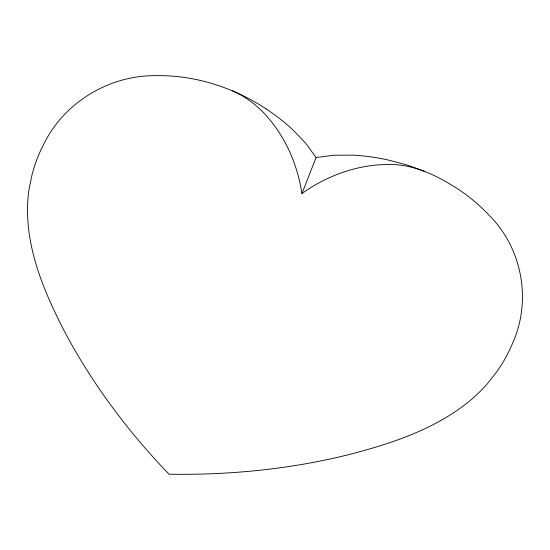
<?xml version="1.0" encoding="UTF-8"?>
<svg xmlns="http://www.w3.org/2000/svg" width="550" height="550" viewBox="0 0 550 550"><rect width="100%" height="100%" fill="white"/><g stroke="black" fill="none" stroke-linecap="round" stroke-linejoin="round"><path stroke-width="0.82" d="M266.145 108.921C245.513 95.239 222.399 85.339 198.227 79.963A126.589 83.566 16.6 0 0 156.399 75.673C109.526 74.965 64.075 102.252 43.56 144.554A304.171 209.371 23.4 0 0 34.471 166.265L32.244 173.8L29.095 188.918A280.528 193.518 22.3 0 0 27.5 211.757C28.078 253.729 44.901 293.336 63.8 330.082A574.001 354.53 30.3 0 0 107.772 400.943C126.411 426.766 146.919 451.22 168.974 474.196C201.671 474.781 234.403 473.234 266.894 469.453A562.623 345.304 12.9 0 0 352.172 453.764C394.061 442.716 436.638 428.354 470.442 400.283A280.067 192.961 20 0 0 487.444 383.652L497.262 371.119L501.696 364.396A303.215 208.237 19.1 0 0 512.627 343.083C531.836 300.568 522.239 248.091 489.074 215.236A127.559 84.617 25.9 0 0 456.906 188.368C436.562 175.354 413.648 164.086 388.926 164.532C372.646 164.388 356.428 167.482 341.117 172.934A156.523 154.433 -21.2 0 0 301.923 193.593L316.078 157.534L305.876 143.461L293.267 130.206A173.106 117.212 15.9 0 0 266.138 108.927M316.078 157.534L333.898 155.217L352.756 155.155A174.488 118.821 26.5 0 1 387.771 159.906L406.533 164.821L424.834 171.456M232.512 90.874C258.72 102.197 277.681 125.792 289.417 151.216A154.956 152.426 81.2 0 1 301.888 193.579"/></g></svg>
